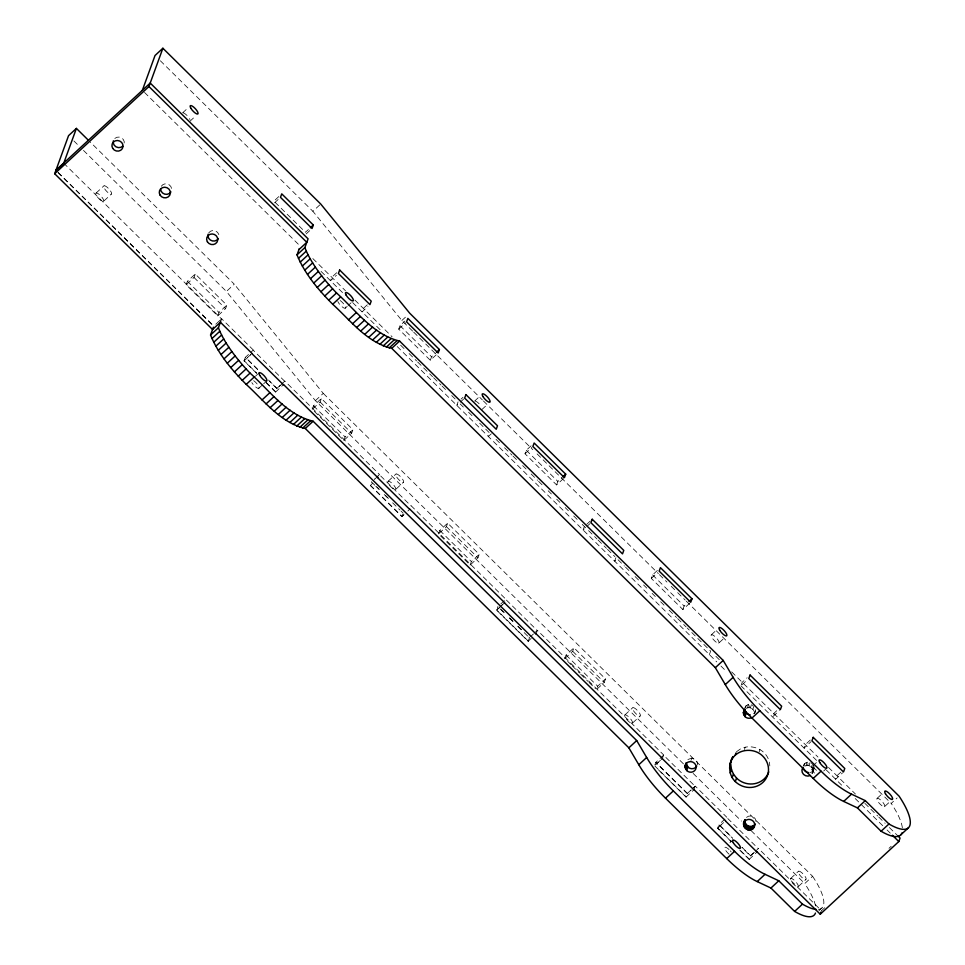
<?xml version="1.0" encoding="UTF-8"?>
<svg xmlns="http://www.w3.org/2000/svg" width="965" height="965" viewBox="0 0 965 965"><rect width="100%" height="100%" fill="white"/><g stroke="black" fill="none" stroke-linecap="round" stroke-linejoin="round"><path stroke-width="0.72" stroke-dasharray="4.83 3.62" d="M814.315 767.489L811.432 774.678M186.149 284.759L187.415 281.273L195.268 274.012L226.835 305.169L225.569 308.643L217.716 315.917L186.149 284.759L194.001 277.486L195.268 274.012M217.716 315.917L218.983 312.431L226.835 305.169M220.828 321.092L221.673 318.776L253.24 349.933M256.678 373.358L244.048 360.898L245.387 357.195L259.066 370.693M266.147 382.707L275.616 392.043L276.955 388.352L280.887 384.721M312.25 409.281L313.516 405.807L321.369 398.533L352.949 429.69L351.682 433.176L343.83 440.438L312.25 409.281L320.103 402.019L321.369 398.533M343.83 440.438L345.096 436.964L352.949 429.69M436.192 354.843L430.306 360.283L398.726 329.125L399.993 325.651L404.902 321.104M403.865 514.852L401.898 516.673L370.331 485.516L371.67 481.825M430.306 360.283L431.572 356.809L435.492 353.178M401.898 516.673L402.827 514.14M458.073 401.886L456.807 405.36L463.683 399.003M438.532 533.91L439.799 530.424L447.663 523.163L479.231 554.32L477.965 557.794L470.112 565.068L438.532 533.91L446.385 526.637L447.663 523.163M470.112 565.068L471.378 561.582L479.231 554.32M563.451 478.556L556.588 484.913L525.008 453.755L526.287 450.281L531.184 445.733M531.208 638.36L528.181 641.303L496.613 610.145L497.952 606.442M556.588 484.913L557.854 481.426L561.775 477.796M528.181 641.303L529.532 637.6L526.371 634.488M536.033 634.029L537.3 630.555L505.732 599.398L504.466 602.872L501.523 605.598M571.135 664.764L564.827 658.528L566.093 655.054L573.946 647.792L605.513 678.938L604.247 682.424L596.394 689.686L597.661 686.212L605.513 678.938M564.827 658.528L572.679 651.266L573.946 647.792M615.923 557.661L614.657 561.148L616.623 559.326M689.746 603.185L682.87 609.542L651.303 578.385L652.569 574.899L657.479 570.363M682.87 609.542L684.137 606.056L687.08 603.33M654.885 764.763L655.814 762.229L687.382 793.387L686.043 797.078L657.623 769.045M686.043 797.078L693.895 789.816L695.162 786.33L663.582 755.173L662.316 758.659L655.452 765.016M709.372 654.62L710.638 651.134L687.225 628.034M690.976 760.42L691.821 758.092L695.765 759.793A5.609 5.283 20 0 1 697.225 764.98M741.361 684.607L742.206 682.291L747.115 677.756M745.354 707.9L746.198 705.572L750.131 704.148L748.864 707.622L746.09 708.25L747.356 704.764M747.429 707.767L748.695 704.281M748.864 707.622L750.312 707.852L751.578 704.378M754.449 713.135A5.609 5.283 20 0 0 752.809 709.323L751.651 708.431L752.917 704.957M752.809 709.323L754.075 705.837M754.69 713.352L755.535 711.024M744.365 749.516L745.209 747.2C751.928 745.836 759.069 747.923 764.039 752.64A19.614 18.504 20 0 1 769.78 766.005M731.289 841.733L717.61 828.235L718.949 824.544L732.64 838.042M759.153 751.868L759.998 749.552M739.709 850.044L749.178 859.393L750.529 855.702L753.472 852.976M803.966 765.727L804.81 763.412L808.742 761.976L807.476 765.462L804.689 766.077L805.956 762.603M806.028 765.595L807.295 762.109M807.476 765.462L808.911 765.691L810.178 762.205M813.049 770.963L812.301 768.285L810.25 766.27L811.517 762.784M811.408 767.151L812.675 763.665M812.301 768.285L813.567 764.799M812.856 769.587L814.122 766.101M811.855 773.52L814.134 768.852L812.313 773.604M744.775 707.912L746.198 705.572M96.138 193.024L103.991 185.763M182.614 112.869L188.501 107.429M103.436 201.444A5.609 1.665 47.2 0 0 99.371 194.544A5.609 1.665 47.2 0 0 96.548 195.714A5.609 1.665 47.2 0 0 103.436 201.444L111.289 194.182A5.609 1.665 47.2 0 0 107.224 187.282A5.609 1.665 47.2 0 0 104.401 188.452A5.609 1.665 47.2 0 0 111.289 194.182M189.912 121.301L195.798 115.848M278.801 196.583L273.891 201.13L305.459 232.276L308.402 229.561M274.591 202.795L278.511 199.152M412.61 331.079L401.874 320.489L312.889 211.299L319.753 204.942M683.485 763.894L315.398 400.644L226.413 291.454L234.266 284.18L90.276 142.084M306.158 233.94L311.068 229.405M215.786 324.216L221.673 318.776M219.634 320.802L221.588 318.993L63.738 163.206M336.701 272.721L331.791 277.257L330.525 280.743L336.411 275.29M250.997 354.312L244.121 360.681L256.75 373.141M244.048 360.898L250.912 354.529M255.375 376.302L259.296 372.671M345.217 308.209L347.183 306.387M348.16 305.483L351.103 302.757M258.741 388.364L262.673 384.733M263.65 383.817L266.593 381.091M281.864 383.805L284.82 381.079L379.522 474.551L374.613 479.098M367.291 304.783L363.359 308.414L362.092 311.9L367.979 306.448M282.769 383.117L276.883 388.569L269.512 381.296M275.616 392.043L283.553 384.565M401.874 320.489L407.761 315.036M315.398 400.644L323.251 393.37L234.266 284.18M398.726 329.125L405.602 322.768M461.017 399.16L462.983 397.339M374.541 479.316L379.45 474.768L411.018 505.925M370.331 485.516L372.369 483.489M474.647 401.066L480.534 395.614M388.171 481.221L396.024 473.96M395.457 489.641A5.609 1.665 47.2 0 0 391.404 482.741A5.609 1.665 47.2 0 0 388.581 483.911A5.609 1.665 47.2 0 0 395.457 489.641L403.31 482.379A5.609 1.665 47.2 0 0 399.257 475.48A5.609 1.665 47.2 0 0 396.434 476.65A5.609 1.665 47.2 0 0 403.31 482.379M481.945 409.498L487.832 404.046M403.937 514.635L401.983 516.456L370.403 485.298M407.869 511.004L409.836 509.194M491.318 433.792L488.374 436.518L489.641 433.044L477.012 420.583M525.008 453.755L531.884 447.398M500.823 603.933L505.817 599.181L411.102 505.708M590.242 521.064L584.356 526.516L583.089 529.99L586.032 527.264M498.652 608.107L496.685 609.928L528.265 641.086M499.641 607.202L502.584 604.476M587.022 526.359L589.965 523.633M496.613 610.145L500.533 606.515M530.509 636.695L533.452 633.969M534.441 633.064L537.384 630.338L663.667 754.956M651.303 578.385L657.189 572.933M711.422 634.741L717.321 629.289M624.946 714.896L632.799 707.622M632.244 723.316A5.609 1.665 47.2 0 0 628.191 716.416A5.609 1.665 47.2 0 0 625.356 717.586A5.609 1.665 47.2 0 0 632.244 723.316L640.097 716.054A5.609 1.665 47.2 0 0 636.044 709.154A5.609 1.665 47.2 0 0 633.209 710.312A5.609 1.665 47.2 0 0 640.097 716.054M718.72 643.16A5.609 1.665 47.2 0 0 714.667 636.261A5.609 1.665 47.2 0 0 711.832 637.431A5.609 1.665 47.2 0 0 718.72 643.16L724.606 637.72M663.582 755.173L655.73 762.447L687.309 793.604L691.23 789.973M660.434 760.263L654.547 765.703L686.115 796.861M741.928 684.861L746.838 680.325M687.382 793.387L695.234 786.113L726.814 817.271M776.728 710.723L773.785 713.449L772.519 716.923L779.382 710.566M692.219 789.056L695.162 786.33M724.848 819.092L718.877 824.761L732.556 838.259M810.262 740.058L805.353 744.606L804.086 748.08L810.962 741.723M723.581 822.566L717.683 828.018L731.374 841.516M717.61 828.235L723.497 822.783M729.914 842.735L732.857 840.02M813.447 765.317L816.39 762.591M823.688 771.011L825.654 769.202M840.853 772.133L836.92 775.764L835.654 779.238L842.529 772.881M754.377 852.276L750.444 855.919L742.025 847.608M755.354 851.371L758.297 848.645L727.779 818.525M749.178 859.393L757.115 851.914M877.185 798.296L883.072 792.844M790.697 878.452L798.55 871.178M797.995 886.871A5.609 1.665 47.2 0 0 793.942 879.971A5.609 1.665 47.2 0 0 791.107 881.142A5.609 1.665 47.2 0 0 797.995 886.871L805.847 879.61A5.609 1.665 47.2 0 0 801.794 872.71A5.609 1.665 47.2 0 0 798.96 873.868A5.609 1.665 47.2 0 0 805.847 879.61M884.471 806.716A5.609 1.665 47.2 0 0 880.418 799.816A5.609 1.665 47.2 0 0 877.583 800.986A5.609 1.665 47.2 0 0 884.471 806.716L890.369 801.276M902.347 827.874A56.03 16.658 47.2 0 0 891.226 803.411L897.112 797.958M815.522 905.918A56.03 16.658 47.2 0 0 804.75 883.566L812.602 876.292L323.251 393.37M818.935 910.731L821.878 908.017M824.834 907.667L821.517 910.743L758.381 848.428M889.006 848.307L891.214 846.257M687.888 759.527L691.821 758.092M736.488 751.735L740.505 748.9L745.209 747.2M750.312 707.852L751.651 708.431M808.911 765.691L810.25 766.27M160.359 60.783L312.889 211.299M413.683 332.141L482.367 399.92M483.429 400.97L532.801 449.69M537.095 453.924L658.359 573.596M659.433 574.658L666.936 582.076M671.23 586.31L676.598 591.605M677.671 592.667L685.186 600.073M686.26 601.135L891.226 803.411M399.993 325.651L431.572 356.809M526.287 450.281L557.854 481.426M652.569 574.899L684.137 606.056M144.497 92.423L300.212 246.099M312.841 258.56L345.47 290.755M354.939 300.103L392.092 336.773M400.608 345.168L404.866 349.378M409.124 353.576L416.566 360.922M417.628 361.971L432.537 376.676M433.599 377.725L441.041 385.083M442.115 386.133L447.434 391.38M451.692 395.578L457.012 400.837M460.172 403.961L463.333 407.073M468.592 412.272L472.802 416.422M496.022 439.34L500.28 443.538M504.538 447.748L511.993 455.094M513.054 456.143L518.374 461.403M522.632 465.6L526.89 469.798M531.148 473.996L537.529 480.305M538.591 481.354L542.849 485.552M548.168 490.799L551.365 493.959M556.684 499.207L559.881 502.355M565.201 507.602L568.397 510.762M573.717 516.01L577.975 520.207M582.233 524.405L587.516 529.628M588.566 530.666L596.985 538.977M598.035 540.014L606.454 548.325M607.504 549.362L614.874 556.624M618.058 559.772L624.439 566.069M625.501 567.118L630.821 572.366M635.079 576.575L639.337 580.773M643.595 584.971L646.791 588.119M652.111 593.379L655.307 596.527M660.627 601.774L664.885 605.972M669.131 610.182L676.586 617.528M677.647 618.577L686.163 626.985M715.897 656.333L720.107 660.482M731.687 671.905L817.982 757.067M828.501 767.452L855.448 794.05M864.869 803.338L877.668 815.968M878.729 817.017L885.134 823.338M889.404 827.548L897.933 835.967M321.056 271.394L344.203 294.241M352.623 302.552L381.247 330.802M397.206 346.556L716.742 661.881M720.952 666.043L726.211 671.23M740.939 685.777L816.716 760.553M826.185 769.889L843.893 787.368M855.219 798.55L882.794 825.763M887.064 829.972L890.261 833.133M73.883 140.926L79.214 146.198M83.485 150.407L226.413 291.454M194.001 277.486L225.569 308.643M320.103 402.019L351.682 433.176M446.385 526.637L477.965 557.794M572.679 651.266L604.247 682.424M693.147 773.423L741.434 821.082M751.096 830.612L804.75 883.566M187.415 281.273L218.983 312.431M313.516 405.807L345.096 436.964M439.799 530.424L471.378 561.582M566.093 655.054L597.661 686.212M284.735 381.296L253.168 350.15L245.315 357.412L257.945 369.872M572.185 665.802L579.555 673.075M580.604 674.113L587.975 681.387M589.024 682.424L595.345 688.648M58.093 172.361L213.82 326.037M268.547 380.041L276.955 388.352M376.941 487.011L379.04 489.086M385.349 495.322L388.509 498.435M501.112 609.566L504.273 612.678M509.532 617.865L513.742 622.027M517.952 626.176L522.162 630.326M742.109 847.391L750.529 855.702M58.021 172.578L212.674 325.205M371.597 482.042L374.746 485.154M375.807 486.191L380.017 490.341M384.227 494.502L388.437 498.652M392.646 502.813L400.005 510.075M401.066 511.112L403.165 513.199M499.979 608.734L504.188 612.896M509.46 618.082L513.669 622.244M517.879 626.394L523.139 631.593M524.188 632.63L529.447 637.817M266.219 382.49L275.688 391.826M740.843 850.865L749.262 859.176M183.157 112.845A5.609 1.665 47.2 0 1 188.778 117.525M189.502 118.611A5.609 1.665 47.2 0 1 189.996 119.588M475.19 401.042A5.609 1.665 47.2 0 1 480.811 405.722M340.15 300.537A5.609 1.665 47.2 0 1 345.301 306.496A5.609 1.665 47.2 0 1 342.997 307.449A5.609 1.665 47.2 0 1 337.834 301.49M814.496 773.086A5.609 1.665 47.2 0 1 811.481 767.127A5.609 1.665 47.2 0 1 817.657 771.783M253.662 380.693A5.609 1.665 47.2 0 1 258.692 386.338A5.609 1.665 47.2 0 1 257.148 387.99A5.609 1.665 47.2 0 1 251.853 382.623M729.07 854.182A5.609 1.665 47.2 0 1 724.667 847.861A5.609 1.665 47.2 0 1 729.287 849.755M730.288 850.816A5.609 1.665 47.2 0 1 731.18 851.938M812.602 876.292A56.03 16.658 47.2 0 1 818.03 909.488M746.488 817.355A5.609 5.283 20 0 1 756.005 821.432M812.699 771.192A5.609 5.283 20 0 1 810.202 772.495M803.375 765.74A5.609 5.283 20 0 1 804.81 763.412M755.716 709.661A5.609 5.283 20 0 1 751.602 714.655M161.288 186.257A5.609 5.283 20 0 1 171.493 190.636M208.645 232.987A5.609 5.283 20 0 1 218.85 234.616M114.811 138.441A5.609 5.283 20 0 1 124.135 143.894"/><path stroke-width="1.45" d="M685.186 765.341C686.26 761.385 691.784 760.396 694.498 763.267A5.609 5.283 20 0 1 694.523 770.794A5.609 5.283 20 0 1 686.646 770.528L685.005 766.717L686.031 763.025M732.133 758.96C738.527 748.49 754.389 747.586 762.772 756.126A19.614 18.504 20 0 1 762.845 782.47A19.614 18.504 20 0 1 735.282 781.553C728.406 775.028 728.31 764.425 732.918 756.596L730.191 763.399M729.54 768.188L731.458 759.913M751.675 717.658A5.609 5.283 20 0 1 744.956 716.585L743.315 712.761L744.932 709.058M755.269 824.074A5.609 5.283 20 0 1 754.389 825.147L753.122 828.621C747.573 833.555 740.083 824.93 745.185 819.587M743.605 824.544L745.052 819.695M251.974 353.407L220.406 322.25L212.553 329.523L54.691 173.736L68.551 135.667L76.404 128.405L88.141 139.985M76.404 128.405L63.738 163.206L55.886 170.479M142.362 90.324L155.027 55.512L162.88 48.25L320.742 204.037L409.727 313.227L899.078 796.149A56.03 16.658 47.2 0 1 888.946 823.989L881.093 831.251L857.415 807.886L843.675 801.42A57.393 17.068 47.2 0 1 813.193 778.441L751.964 718.02A57.393 17.068 47.2 0 1 725.282 684.583L715.342 667.683L391.742 348.329C367.05 342.611 350.512 320.44 332.696 304.252C318.354 289.85 304.735 273.879 297.027 254.857L299.307 248.608M54.691 173.736L148.948 86.536L162.88 48.25M815.461 913.059A56.03 16.658 47.2 0 1 794.617 911.406L770.939 888.041L757.199 881.576A57.393 17.068 47.2 0 1 726.717 858.597L665.488 798.164A57.393 17.068 47.2 0 1 638.806 764.738L628.866 747.839L305.266 428.484C280.562 422.767 264.036 400.596 246.22 384.396C231.877 370.005 218.259 354.034 210.551 335.012L213.398 327.195M210.551 335.012L218.404 327.75L220.683 321.49M297.027 254.857L304.88 247.595L308.076 238.838L150.214 83.05L55.958 170.262M313.311 225.014L312.045 228.5L280.477 197.343L281.744 193.856L313.311 225.014L310.368 227.74M439.425 349.535L438.158 353.021L406.579 321.864L407.845 318.39L439.425 349.535L436.482 352.261M565.707 474.165L564.441 477.651L532.873 446.493L534.14 443.007L565.707 474.165L562.764 476.891M691.989 598.795L690.723 602.269L659.155 571.111L660.422 567.637L691.989 598.795L689.046 601.521M685.005 766.717L686.272 763.231L687.912 767.054A5.609 5.283 20 0 0 696.67 766.246M685.198 768.104L686.465 764.618M685.753 769.407L687.02 765.921M686.646 770.528L687.912 767.054M743.315 712.761L744.582 709.287L746.222 713.099A5.609 5.283 20 0 0 750.167 714.788M743.508 714.148L744.775 710.674M744.063 715.451L745.33 711.977M744.956 716.585L746.222 713.099M735.221 755.209L736.066 752.893M730.216 773.037L731.482 769.563L730.807 764.714M732.182 777.597L733.448 774.111L731.482 769.563M735.282 781.553L736.548 778.079L733.448 774.111M743.798 825.931L744.871 821.07M744.353 827.234L745.619 823.748L745.064 822.445M745.245 828.368L746.512 824.882L745.619 823.748M746.403 829.249L747.67 825.763L746.512 824.882M747.742 829.828L749.009 826.342L751.892 826.438L754.389 825.147M749.19 830.057L750.456 826.571M750.625 829.924L751.892 826.438M751.964 829.43L753.231 825.956M757.115 851.914L820.25 914.217L821.094 911.901M820.25 914.217L898.801 841.552L900.068 838.078L897.933 835.967M743.786 823.181L745.221 820.841A5.609 5.283 20 0 1 753.098 821.094A5.609 5.283 20 0 1 753.122 828.621M298.945 249.585L306.81 242.311L148.948 86.536M298.45 258.379L306.303 251.105L304.88 247.595M211.974 338.534L219.827 331.26L218.404 327.75M213.748 342.273L221.6 335L219.827 331.26M300.224 262.118L308.076 254.857L306.303 251.105M302.334 266.063L310.187 258.789L308.076 254.857M215.858 346.206L223.711 338.944L221.6 335M304.771 270.152L312.624 262.89L310.187 258.789M218.295 350.307L226.148 343.045L223.711 338.944M307.497 274.386L315.362 267.112L312.624 262.89M221.021 354.529L228.874 347.267L226.148 343.045M310.513 278.692L318.366 271.43L315.362 267.112M224.037 358.847L231.89 351.574L228.874 347.267M227.294 363.202L235.146 355.94L231.89 351.574M313.77 283.047L321.622 275.785L318.366 271.43M230.768 367.581L238.62 360.307L235.146 355.94M317.244 287.425L325.096 280.152L321.622 275.785M234.423 371.923L242.275 364.649L238.62 360.307M320.899 291.768L328.751 284.506L325.096 280.152M324.723 296.05L332.575 288.776L328.751 284.506M238.246 376.193L246.099 368.932L242.275 364.649M242.191 380.367L250.044 373.105C269.344 390.343 286.569 414.854 313.118 421.223L636.719 740.565L646.659 757.477A57.393 17.068 47.2 0 0 673.341 790.902L734.57 851.323A57.393 17.068 47.2 0 0 765.052 874.314L778.791 880.768L802.47 904.145A56.03 16.658 47.2 0 0 816.318 909.464M328.667 300.212L336.52 292.95C355.82 310.187 373.045 334.698 399.594 341.067L723.195 660.422L733.135 677.321A57.393 17.068 47.2 0 0 759.817 710.747L821.046 771.168A57.393 17.068 47.2 0 0 851.528 794.159L865.267 800.624L888.946 823.989M332.696 304.252L340.548 296.979M246.22 384.396L254.072 377.134M348.474 319.825L356.326 312.564M261.998 399.98L269.85 392.719M266.063 403.925L273.915 396.663M352.539 323.782L360.391 316.508M356.628 327.533L364.481 320.271M270.152 407.688L278.004 400.415M274.241 411.211L282.094 403.949M360.717 331.067L368.57 323.794M364.77 334.336L372.623 327.063M278.294 414.492L286.147 407.218M282.275 417.471L290.127 410.209M368.751 337.316L376.603 330.054M286.147 420.137L293.999 412.875M372.623 339.994L380.475 332.72M289.874 422.477L297.727 415.215M376.35 342.322L384.203 335.06M293.42 424.455L301.273 417.182M379.896 344.3L387.749 337.038M383.25 345.904L391.102 338.631M296.762 426.06L304.626 418.786M386.35 347.111L394.203 339.849M299.874 427.266L307.726 420.004M302.708 428.074L310.561 420.812M389.197 347.931L397.049 340.657M305.266 428.484L313.118 421.223M391.742 348.329L399.594 341.067M628.866 747.839L636.719 740.565M715.342 667.683L723.195 660.422M725.282 684.583L733.135 677.321M638.806 764.738L646.659 757.477M751.964 718.02L759.817 710.747M665.488 798.164L673.341 790.902M726.717 858.597L734.57 851.323M813.193 778.441L821.046 771.168M757.199 881.576L765.052 874.314M843.675 801.42L851.528 794.159M770.939 888.041L778.791 880.768M857.415 807.886L865.267 800.624M794.617 911.406L802.47 904.145M900.502 835.123L908.355 827.861M747.67 825.763L749.009 826.342M892.396 835.244L898.801 841.552M283.553 384.565L378.256 478.037M409.836 509.194L504.55 602.655M536.118 633.812L662.4 758.442M693.968 789.599L725.535 820.757M251.901 353.624L283.469 384.782M378.183 478.254L409.751 509.411M504.466 602.872L536.033 634.029M662.316 758.659L693.895 789.816M725.463 820.974L757.03 852.131M332.575 288.776L336.52 292.95M246.099 368.932L250.044 373.105M901.949 832.916A56.03 16.658 47.2 0 1 881.093 831.251M810.274 775.486A5.609 5.283 20 0 1 802.651 767.959M768.767 771.952A19.614 18.504 20 0 1 736.548 778.079M808.767 772.627A5.609 5.283 20 0 1 803.182 767.115M170.938 191.902A5.609 5.283 20 0 1 160.552 188.887M218.295 238.632A5.609 5.283 20 0 1 208.09 234.254M122.7 146.234A5.609 5.283 20 0 1 113.375 140.781M339.644 269.995L338.377 273.469L369.945 304.626L371.211 301.152L339.644 269.995M465.926 394.613L464.66 398.099L496.227 429.256L497.494 425.77L465.926 394.613M592.208 519.242L590.942 522.728L622.509 553.886L623.776 550.4L592.208 519.242M750.07 675.03L748.792 678.504L780.371 709.661L781.638 706.187L750.07 675.03M813.206 737.332L811.939 740.818L843.506 771.976L844.773 768.49L813.206 737.332M190.877 108.297A5.609 1.665 47.2 0 0 197.765 114.027A5.609 1.665 47.2 0 0 193.7 107.127A5.609 1.665 47.2 0 0 190.877 108.297M885.448 793.725A5.609 1.665 47.2 0 0 892.323 799.454A5.609 1.665 47.2 0 0 888.27 792.554A5.609 1.665 47.2 0 0 885.448 793.725M482.91 396.494A5.609 1.665 47.2 0 0 489.798 402.224A5.609 1.665 47.2 0 0 485.733 395.324A5.609 1.665 47.2 0 0 482.91 396.494M719.685 630.169A5.609 1.665 47.2 0 0 726.573 635.899A5.609 1.665 47.2 0 0 722.52 628.999A5.609 1.665 47.2 0 0 719.685 630.169M346.182 295.206A5.609 1.665 47.2 0 0 353.069 300.947A5.609 1.665 47.2 0 0 349.016 294.036A5.609 1.665 47.2 0 0 346.182 295.206M819.755 762.555A5.609 1.665 47.2 0 0 826.631 768.285A5.609 1.665 47.2 0 0 822.578 761.385A5.609 1.665 47.2 0 0 819.755 762.555M259.706 375.361A5.609 1.665 47.2 0 0 266.593 381.091A5.609 1.665 47.2 0 0 262.54 374.191A5.609 1.665 47.2 0 0 259.706 375.361M733.267 842.698A5.609 1.665 47.2 0 0 740.155 848.44A5.609 1.665 47.2 0 0 736.102 841.54A5.609 1.665 47.2 0 0 733.267 842.698M160.033 195.063A5.609 5.283 20 0 0 169.671 195.376A5.609 5.283 20 0 0 164.834 187.234A5.609 5.283 20 0 0 160.033 195.063M207.391 241.793A5.609 5.283 20 0 0 217.028 242.119A5.609 5.283 20 0 0 212.191 233.964A5.609 5.283 20 0 0 207.391 241.793M112.676 148.321A5.609 5.283 20 0 0 122.326 148.646A5.609 5.283 20 0 0 117.477 140.504A5.609 5.283 20 0 0 112.676 148.321"/></g></svg>
